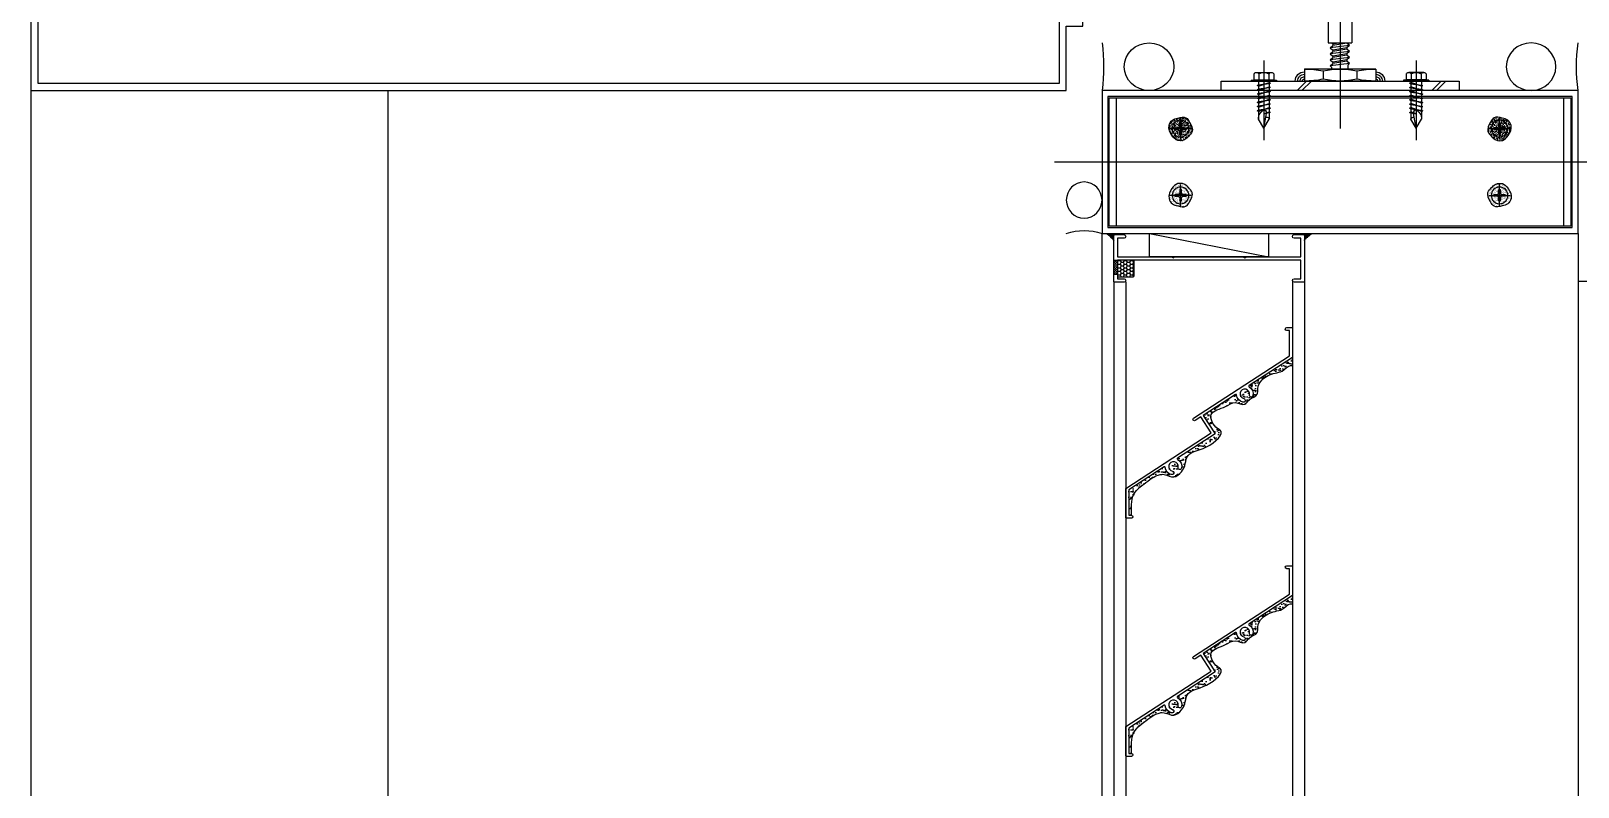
# Model space of a CAD drawing. Header units: millimetres. Extents: x 19868 to 801382, y -4805 to 85279.
# Drawn here: x 117288 to 117938, y 51167 to 51484 of the extents above; entities that cross this region are included whole.
import ezdxf

# ---------------------------------------------------------------- set-up
doc = ezdxf.new("R2010")
doc.units = ezdxf.units.MM
doc.header["$LTSCALE"] = 250
for name, color, linetype in [('0-Sheet', 7, 'Continuous'), ('A-ELE-8', 8, 'Continuous'), ('A-ETC-8', 8, 'Continuous'), ('INSUL', 8, 'Continuous'), ('ISL', 251, 'Continuous')]:
    doc.layers.add(name, color=color, linetype=linetype)

# ---------------------------------------------------------------- blocks, each defined once
blk = doc.blocks.new('그릴_3.8')
at = {"layer": 'A-ETC-8'}
h = blk.add_hatch(dxfattribs=at)
h.set_pattern_fill('JIS_LC_20A', color=256, scale=2, angle=270)
h.set_pattern_definition([(315, (80151.61, 16800.5), (28.284271, 28.284271), []), (315, (80151.61, 16798.5), (28.284271, 28.284271), [])])
h.paths.add_polyline_path([(-50, 3784), (-150, 3784), (-150, 3780), (-50, 3780)])
at = {"layer": 'INSUL'}
h = blk.add_hatch(dxfattribs=at)
h.set_pattern_fill('AR-SAND', color=256, scale=0.02, angle=360)
h.set_pattern_definition([(217.5, (86077.289, 4863.7608), (0.032000626, -0.978826475), [0, -0.77216, 0, -0.8636, 0, -0.8255]), (187.5, (86077.289, 4863.7608), (-0.899046566, -1.433650201), [0, -0.41656, 0, -0.69596, 0, -0.2667]), (147.5, (86077.9139, 4863.7608), (-1.5819847405, -0.002874369), [0, -0.254, 0, -0.9144, 0, -1.1938]), (137.5, (86077.9139, 4863.7608), (-1.527112905, -0.445858647), [0, -0.127, 0, -0.59944, 0, -0.6858])])
edge = h.paths.add_edge_path()
edge.add_spline(control_points=[(-168.18, 3768.43), (-168.98, 3768.25), (-170.69, 3767.86), (-172.51, 3764.78), (-171.12, 3761.27), (-168.22, 3758.39), (-164.91, 3759.22), (-163.37, 3761.14), (-161.28, 3763.07), (-162.88, 3766.24), (-164.75, 3769.29), (-166.91, 3768.75), (-168.18, 3768.43)], knot_values=[0, 0, 0, 0, 2.395518, 5.094248, 9.480582, 12.644651, 16.609604, 17.634177, 20.133363, 24.245726, 26.635337, 30.092794, 30.092794, 30.092794, 30.092794], degree=3, periodic=0)
h = blk.add_hatch(dxfattribs=at)
h.set_pattern_fill('AR-SAND', color=256, scale=0.02, angle=180)
h.set_pattern_definition([(217.5, (86027.289, 4863.7608), (0.032000626, -0.978826475), [0, -0.77216, 0, -0.8636, 0, -0.8255]), (187.5, (86027.289, 4863.7608), (-0.899046566, -1.433650201), [0, -0.41656, 0, -0.69596, 0, -0.2667]), (147.5, (86027.9139, 4863.7608), (-1.5819847405, -0.002874369), [0, -0.254, 0, -0.9144, 0, -1.1938]), (137.5, (86027.9139, 4863.7608), (-1.527112905, -0.445858647), [0, -0.127, 0, -0.59944, 0, -0.6858])])
edge = h.paths.add_edge_path()
edge.add_spline(control_points=[(-31.82, 3768.43), (-31.02, 3768.25), (-29.31, 3767.86), (-27.49, 3764.78), (-28.88, 3761.27), (-31.78, 3758.39), (-35.09, 3759.22), (-36.63, 3761.14), (-38.72, 3763.07), (-37.12, 3766.24), (-35.25, 3769.29), (-33.09, 3768.75), (-31.82, 3768.43)], knot_values=[0, 0, 0, 0, 2.395518, 5.094248, 9.480582, 12.644651, 16.609604, 17.634177, 20.133363, 24.245726, 26.635337, 30.092794, 30.092794, 30.092794, 30.092794], degree=3, periodic=0)
h = blk.add_hatch(dxfattribs=at)
h.set_pattern_fill('AR-SAND', color=256, scale=0.02)
h.set_pattern_definition([(217.5, (86077.289, 4867.7608), (0.032000626, -0.978826475), [0, -0.77216, 0, -0.8636, 0, -0.8255]), (187.5, (86077.289, 4867.7608), (-0.899046566, -1.433650201), [0, -0.41656, 0, -0.69596, 0, -0.2667]), (147.5, (86077.9139, 4867.7608), (-1.5819847405, -0.002874369), [0, -0.254, 0, -0.9144, 0, -1.1938]), (137.5, (86077.9139, 4867.7608), (-1.527112905, -0.445858647), [0, -0.127, 0, -0.59944, 0, -0.6858])])
edge = h.paths.add_edge_path()
edge.add_spline(control_points=[(-168.18, 3731.57), (-168.98, 3731.75), (-170.69, 3732.14), (-172.51, 3735.22), (-171.12, 3738.73), (-168.22, 3741.61), (-164.91, 3740.78), (-163.37, 3738.86), (-161.28, 3736.93), (-162.88, 3733.76), (-164.75, 3730.71), (-166.91, 3731.25), (-168.18, 3731.57)], knot_values=[0, 0, 0, 0, 2.395518, 5.094248, 9.480582, 12.644651, 16.609604, 17.634177, 20.133363, 24.245726, 26.635337, 30.092794, 30.092794, 30.092794, 30.092794], degree=3, periodic=0)
h = blk.add_hatch(dxfattribs=at)
h.set_pattern_fill('AR-SAND', color=256, scale=0.02, angle=180)
h.set_pattern_definition([(217.5, (86027.289, 4867.7608), (0.032000626, -0.978826475), [0, -0.77216, 0, -0.8636, 0, -0.8255]), (187.5, (86027.289, 4867.7608), (-0.899046566, -1.433650201), [0, -0.41656, 0, -0.69596, 0, -0.2667]), (147.5, (86027.9139, 4867.7608), (-1.5819847405, -0.002874369), [0, -0.254, 0, -0.9144, 0, -1.1938]), (137.5, (86027.9139, 4867.7608), (-1.527112905, -0.445858647), [0, -0.127, 0, -0.59944, 0, -0.6858])])
edge = h.paths.add_edge_path()
edge.add_spline(control_points=[(-31.82, 3731.57), (-31.02, 3731.75), (-29.31, 3732.14), (-27.49, 3735.22), (-28.88, 3738.73), (-31.78, 3741.61), (-35.09, 3740.78), (-36.63, 3738.86), (-38.72, 3736.93), (-37.12, 3733.76), (-35.25, 3730.71), (-33.09, 3731.25), (-31.82, 3731.57)], knot_values=[0, 0, 0, 0, 2.395518, 5.094248, 9.480582, 12.644651, 16.609604, 17.634177, 20.133363, 24.245726, 26.635337, 30.092794, 30.092794, 30.092794, 30.092794], degree=3, periodic=0)
h = blk.add_hatch(dxfattribs=at)
h.set_pattern_fill('DOTS', color=256, scale=0.2, angle=90)
h.set_pattern_definition([(270, (81689.33182, 13312.34467), (0.3175, -0.15875), [0, -0.3175])])
h.paths.add_polyline_path([(-85, 3719.2), (-85, 3720), (-88, 3720, -0.068271), (-85, 3717)])
h = blk.add_hatch(dxfattribs=at)
h.set_pattern_fill('DOTS', color=256, scale=0.2, angle=90)
h.set_pattern_definition([(270, (81709.33182, 13312.34467), (0.3175, -0.15875), [0, -0.3175])])
h.paths.add_polyline_path([(-5, 3719.2), (-5, 3720), (-2, 3720, 0.068271), (-5, 3717)])
h = blk.add_hatch(dxfattribs=at)
h.set_pattern_fill('HONEY', color=256, scale=7, angle=180)
h.set_pattern_definition([(180, (29840.4707, 30754.9678), (-1.3125, -0.757772228), [0.875, -1.75]), (300, (29840.4707, 30754.9678), (1.3125, -0.757772228), [0.875, -1.75]), (240, (29840.4707, 30754.9678), (-9e-16, -1.515544457), [-1.75, 0.875])])
edge = h.paths.add_edge_path()
edge.add_line((-12.8, 3708.75), (-7.2, 3708.75))
edge.add_arc((-7.2, 3708.05), 0.7, 360, 450, ccw=False)
edge.add_line((-6.5, 3708.05), (-6.5, 3702.45))
edge.add_arc((-7.2, 3702.45), 0.7, 270, 360, ccw=False)
edge.add_line((-7.2, 3701.75), (-12.8, 3701.75))
edge.add_arc((-12.8, 3702.45), 0.7, 180, 270, ccw=False)
edge.add_line((-13.5, 3702.45), (-13.5, 3708.05))
edge.add_arc((-12.8, 3708.05), 0.7, 450, 540, ccw=False)
h = blk.add_hatch(dxfattribs=at)
h.set_pattern_fill('DASH', color=256, scale=3, angle=270)
h.set_pattern_definition([(270, (38932.747, 1795.1239), (0.375, -0.375), [0.375, -0.375])])
h.paths.add_polyline_path([(-5, 3708.75), (-6.5, 3708.75), (-6.5, 3702.75), (-5, 3702.75)])
h = blk.add_hatch(dxfattribs=at)
h.set_pattern_fill('AR-SAND', color=256, scale=0.05)
h.set_pattern_definition([(37.5, (-44927.3643, 117534.0197), (-0.080001565, 2.447066187), [0, -1.9304, 0, -2.159, 0, -2.06375]), (7.5, (-44927.3643, 117534.0197), (2.24761642, 3.5841255), [0, -1.0414, 0, -1.7399, 0, -0.66675]), (327.5, (-44928.9264, 117534.0197), (3.95496185, 0.007185923), [0, -0.635, 0, -2.286, 0, -2.9845]), (317.5, (-44928.9264, 117534.0197), (3.81778226, 1.11464662), [0, -0.3175, 0, -1.4986, 0, -1.7145])])
edge = h.paths.add_edge_path()
edge.add_arc((-61.92, 3655.9), 0.3, 300.42503, 417, ccw=False)
edge.add_arc((-60, 3652.63), 3.5, 480.42503, 551.17338)
edge.add_arc((-62.7, 3652.09), 0.75, 191.17338, 371.17338)
edge.add_arc((-60, 3652.63), 2, -77.17338, 191.17338, ccw=False)
edge.add_arc((-59.39, 3649.95), 0.75, 462.82662, 642.82662)
edge.add_arc((-60, 3652.63), 3.5, 282.82662, 353.57497)
edge.add_arc((-56.22, 3652.2), 0.3, 417, 533.57497, ccw=False)
edge.add_line((-56.06, 3652.45), (-42.49, 3643.64))
edge.add_line((-42.49, 3643.64), (-47.51, 3635.93))
edge.add_line((-47.51, 3635.93), (-31.76, 3625.7))
edge.add_arc((-31.92, 3625.45), 0.3, 300.42503, 417, ccw=False)
edge.add_arc((-30, 3622.17), 3.5, 480.42503, 551.17338)
edge.add_arc((-32.7, 3621.64), 0.75, 191.17338, 371.17338)
edge.add_arc((-30, 3622.17), 2, -77.17338, 191.17338, ccw=False)
edge.add_arc((-29.39, 3619.49), 0.75, 462.82662, 642.82662)
edge.add_arc((-30, 3622.17), 3.5, 282.82662, 353.57497)
edge.add_arc((-26.22, 3621.75), 0.3, 417, 533.57497, ccw=False)
edge.add_line((-26.06, 3622), (-11.2, 3612.35))
edge.add_line((-11.2, 3612.35), (-11.2, 3601.7))
edge.add_line((-11.2, 3601.7), (-12.4, 3601.7))
edge.add_spline(control_points=[(-12.4, 3601.7), (-12.28, 3604.67), (-12.02, 3611.09), (-19.01, 3615.83), (-25.03, 3620.2), (-30.14, 3616.81), (-33.32, 3619.7), (-35.07, 3622.59), (-35.42, 3628.6), (-43.43, 3628.5), (-52.13, 3636.34), (-46.87, 3638.92), (-43.81, 3645.38), (-51.52, 3646.59), (-55.61, 3650.04), (-59.97, 3647.2), (-61.86, 3651), (-65.72, 3651.6), (-65.16, 3655.57), (-67.33, 3659.47), (-71.68, 3661.33), (-76.18, 3661.95), (-78.01, 3664.66), (-79.73, 3664.56), (-80, 3664.54)], knot_values=[0, 0, 0, 0, 8.903403, 16.972588, 24.386558, 28.464058, 32.376054, 35.250962, 38.890173, 48.28531, 57.322987, 58.527761, 64.920636, 71.793865, 76.258779, 80.217284, 83.010925, 86.979037, 89.314988, 93.488168, 99.635723, 102.710115, 106.902697, 107.715399, 107.715399, 107.715399, 107.715399], degree=3, periodic=0)
edge.add_line((-80, 3664.54), (-80, 3668))
edge.add_line((-80, 3668), (-61.76, 3656.16))
h = blk.add_hatch(dxfattribs=at)
h.set_pattern_fill('AR-SAND', color=256, scale=0.05)
h.set_pattern_definition([(37.5, (-44927.3643, 117434.0197), (-0.080001565, 2.447066187), [0, -1.9304, 0, -2.159, 0, -2.06375]), (7.5, (-44927.3643, 117434.0197), (2.24761642, 3.5841255), [0, -1.0414, 0, -1.7399, 0, -0.66675]), (327.5, (-44928.9264, 117434.0197), (3.95496185, 0.007185923), [0, -0.635, 0, -2.286, 0, -2.9845]), (317.5, (-44928.9264, 117434.0197), (3.81778226, 1.11464662), [0, -0.3175, 0, -1.4986, 0, -1.7145])])
edge = h.paths.add_edge_path()
edge.add_arc((-61.92, 3555.9), 0.3, 300.42503, 417, ccw=False)
edge.add_arc((-60, 3552.63), 3.5, 480.42503, 551.17338)
edge.add_arc((-62.7, 3552.09), 0.75, 191.17338, 371.17338)
edge.add_arc((-60, 3552.63), 2, -77.17338, 191.17338, ccw=False)
edge.add_arc((-59.39, 3549.95), 0.75, 462.82662, 642.82662)
edge.add_arc((-60, 3552.63), 3.5, 282.82662, 353.57497)
edge.add_arc((-56.22, 3552.2), 0.3, 417, 533.57497, ccw=False)
edge.add_line((-56.06, 3552.45), (-42.49, 3543.64))
edge.add_line((-42.49, 3543.64), (-47.51, 3535.93))
edge.add_line((-47.51, 3535.93), (-31.76, 3525.7))
edge.add_arc((-31.92, 3525.45), 0.3, 300.42503, 417, ccw=False)
edge.add_arc((-30, 3522.17), 3.5, 480.42503, 551.17338)
edge.add_arc((-32.7, 3521.64), 0.75, 191.17338, 371.17338)
edge.add_arc((-30, 3522.17), 2, -77.17338, 191.17338, ccw=False)
edge.add_arc((-29.39, 3519.49), 0.75, 462.82662, 642.82662)
edge.add_arc((-30, 3522.17), 3.5, 282.82662, 353.57497)
edge.add_arc((-26.22, 3521.75), 0.3, 417, 533.57497, ccw=False)
edge.add_line((-26.06, 3522), (-11.2, 3512.35))
edge.add_line((-11.2, 3512.35), (-11.2, 3501.7))
edge.add_line((-11.2, 3501.7), (-12.4, 3501.7))
edge.add_spline(control_points=[(-12.4, 3501.7), (-12.28, 3504.67), (-12.02, 3511.09), (-19.01, 3515.83), (-25.03, 3520.2), (-30.14, 3516.81), (-33.32, 3519.7), (-35.07, 3522.59), (-35.42, 3528.6), (-43.43, 3528.5), (-52.13, 3536.34), (-46.87, 3538.92), (-43.81, 3545.38), (-51.52, 3546.59), (-55.61, 3550.04), (-59.97, 3547.2), (-61.86, 3551), (-65.72, 3551.6), (-65.16, 3555.57), (-67.33, 3559.47), (-71.68, 3561.33), (-76.18, 3561.95), (-78.01, 3564.66), (-79.73, 3564.56), (-80, 3564.54)], knot_values=[0, 0, 0, 0, 8.903403, 16.972588, 24.386558, 28.464058, 32.376054, 35.250962, 38.890173, 48.28531, 57.322987, 58.527761, 64.920636, 71.793865, 76.258779, 80.217284, 83.010925, 86.979037, 89.314988, 93.488168, 99.635723, 102.710115, 106.902697, 107.715399, 107.715399, 107.715399, 107.715399], degree=3, periodic=0)
edge.add_line((-80, 3564.54), (-80, 3568))
edge.add_line((-80, 3568), (-61.76, 3556.16))
at = {"layer": 'A-ETC-8'}
for p, q in [((-100, 3858.88), (-100, 3764.11)), ((-105, 3823.08), (-105, 3800)), ((-95, 3823.08), (-95, 3800)), ((-95, 3800), (-105, 3800)), ((-103.92, 3798.94), (-102.92, 3799.94)), ((-103.92, 3798.94), (-102.92, 3797.94)), ((-103.92, 3798.94), (-95.92, 3797.94)), ((-103.92, 3796.39), (-102.92, 3797.39)), ((-103.92, 3796.39), (-102.92, 3795.39)), ((-103.92, 3796.39), (-95.92, 3795.39)), ((-102.92, 3800), (-102.92, 3799.94)), ((-102.92, 3799.94), (-96.92, 3798.94)), ((-102.92, 3797.94), (-96.92, 3796.94)), ((-102.92, 3797.94), (-102.92, 3797.39)), ((-102.92, 3797.39), (-96.92, 3796.39)), ((-100.03, 3800), (-96.92, 3799.48)), ((-96.4, 3800), (-96.92, 3799.48)), ((-96.92, 3799.48), (-96.92, 3798.94)), ((-95.92, 3797.94), (-96.92, 3798.94)), ((-95.92, 3797.94), (-96.92, 3796.94)), ((-96.92, 3796.94), (-96.92, 3796.39)), ((-95.92, 3795.39), (-96.92, 3796.39)), ((-132, 3792.55), (-132, 3759.15)), ((-103.92, 3793.85), (-102.92, 3794.85)), ((-103.92, 3793.85), (-102.92, 3792.85)), ((-103.92, 3793.85), (-95.92, 3792.85)), ((-103.92, 3791.3), (-102.92, 3792.3)), ((-103.92, 3791.3), (-103.36, 3790.74)), ((-103.92, 3791.3), (-95.92, 3790.3)), ((-103.36, 3790), (-103.36, 3790.74)), ((-103.36, 3789), (-103.36, 3790)), ((-102.92, 3795.39), (-96.92, 3794.39)), ((-102.92, 3795.39), (-102.92, 3794.85)), ((-102.92, 3794.85), (-96.92, 3793.85)), ((-102.92, 3792.85), (-96.92, 3791.85)), ((-102.92, 3792.85), (-102.92, 3792.3)), ((-102.92, 3792.3), (-96.92, 3791.3)), ((-95.92, 3795.39), (-96.92, 3794.39)), ((-96.92, 3794.39), (-96.92, 3793.85)), ((-95.92, 3792.85), (-96.92, 3793.85)), ((-95.92, 3792.85), (-96.92, 3791.85)), ((-96.92, 3791.85), (-96.92, 3791.3)), ((-95.92, 3790.3), (-96.92, 3791.3)), ((-95.92, 3790.3), (-96.56, 3789.66)), ((-96.56, 3789), (-96.56, 3789.66)), ((-68, 3792.55), (-68, 3759.15)), ((-137.35, 3784.38), (-126.65, 3784.38)), ((-137.35, 3784.38), (-137.35, 3784)), ((-137.35, 3784), (-126.65, 3784)), ((-136.18, 3786.98), (-136.18, 3784.5)), ((-136.18, 3784.5), (-127.82, 3784.5)), ((-135.14, 3787.55), (-128.86, 3787.55)), ((-129.25, 3783.1), (-134.75, 3782.06)), ((-134.29, 3784.5), (-134.29, 3784.38)), ((-134.29, 3784), (-134.29, 3782.27)), ((-134.29, 3781.79), (-129.71, 3783.36)), ((-134.09, 3786.98), (-134.09, 3784.5)), ((-129.91, 3786.98), (-129.91, 3784.5)), ((-129.71, 3784.5), (-129.71, 3784.38)), ((-129.71, 3784), (-129.71, 3783.36)), ((-129.25, 3783.1), (-129.71, 3783.36)), ((-129.25, 3783.1), (-129.71, 3782.88)), ((-127.82, 3786.98), (-127.82, 3784.5)), ((-126.65, 3784.38), (-126.65, 3784)), ((-115, 3789), (-85, 3789)), ((-115, 3789), (-115, 3784)), ((-115, 3784), (-85, 3784)), ((-107.08, 3788.24), (-107.08, 3784.76)), ((-92.92, 3788.24), (-92.92, 3784.76)), ((-85, 3789), (-85, 3784)), ((-62.65, 3784.38), (-73.35, 3784.38)), ((-73.35, 3784.38), (-73.35, 3784)), ((-62.65, 3784), (-73.35, 3784)), ((-72.18, 3786.98), (-72.18, 3784.5)), ((-63.82, 3784.5), (-72.18, 3784.5)), ((-64.86, 3787.55), (-71.14, 3787.55)), ((-70.75, 3783.1), (-70.29, 3783.36)), ((-70.75, 3783.1), (-65.25, 3782.06)), ((-70.75, 3783.1), (-70.29, 3782.88)), ((-70.29, 3784.5), (-70.29, 3784.38)), ((-70.29, 3784), (-70.29, 3783.36)), ((-65.71, 3781.79), (-70.29, 3783.36)), ((-70.09, 3786.98), (-70.09, 3784.5)), ((-65.91, 3786.98), (-65.91, 3784.5)), ((-65.71, 3784.5), (-65.71, 3784.38)), ((-65.71, 3784), (-65.71, 3782.27)), ((-63.82, 3786.98), (-63.82, 3784.5)), ((-62.65, 3784.38), (-62.65, 3784)), ((-134.29, 3782.27), (-134.75, 3782.06)), ((-134.29, 3781.79), (-134.75, 3782.06)), ((-129.25, 3781.34), (-134.75, 3780.3)), ((-134.29, 3780.51), (-134.75, 3780.3)), ((-134.29, 3780.03), (-134.75, 3780.3)), ((-129.25, 3779.58), (-134.75, 3778.54)), ((-134.29, 3778.76), (-134.75, 3778.54)), ((-134.29, 3778.27), (-134.75, 3778.54)), ((-129.25, 3777.82), (-134.75, 3776.78)), ((-134.29, 3777), (-134.75, 3776.78)), ((-134.29, 3776.52), (-134.75, 3776.78)), ((-129.71, 3782.88), (-134.29, 3782.27)), ((-134.29, 3781.79), (-134.29, 3780.51)), ((-134.29, 3780.03), (-129.71, 3781.6)), ((-129.71, 3781.12), (-134.29, 3780.51)), ((-134.29, 3780.03), (-134.29, 3778.76)), ((-134.29, 3778.27), (-129.71, 3779.85)), ((-129.71, 3779.37), (-134.29, 3778.76)), ((-134.29, 3778.27), (-134.29, 3777)), ((-134.29, 3776.52), (-129.71, 3778.09)), ((-129.71, 3777.61), (-134.29, 3777)), ((-134.29, 3776.52), (-134.29, 3775.24)), ((-129.71, 3782.88), (-129.71, 3781.6)), ((-129.25, 3781.34), (-129.71, 3781.6)), ((-129.25, 3781.34), (-129.71, 3781.12)), ((-129.71, 3781.12), (-129.71, 3779.85)), ((-129.25, 3779.58), (-129.71, 3779.85)), ((-129.25, 3779.58), (-129.71, 3779.37)), ((-129.71, 3779.37), (-129.71, 3778.09)), ((-129.25, 3777.82), (-129.71, 3778.09)), ((-129.25, 3777.82), (-129.71, 3777.61)), ((-129.71, 3777.61), (-129.71, 3776.33)), ((-70.75, 3781.34), (-70.29, 3781.6)), ((-70.75, 3781.34), (-65.25, 3780.3)), ((-70.75, 3781.34), (-70.29, 3781.12)), ((-70.75, 3779.58), (-70.29, 3779.85)), ((-70.75, 3779.58), (-65.25, 3778.54)), ((-70.75, 3779.58), (-70.29, 3779.37)), ((-70.75, 3777.82), (-70.29, 3778.09)), ((-70.75, 3777.82), (-65.25, 3776.78)), ((-70.75, 3777.82), (-70.29, 3777.61)), ((-70.29, 3782.88), (-65.71, 3782.27)), ((-70.29, 3782.88), (-70.29, 3781.6)), ((-65.71, 3780.03), (-70.29, 3781.6)), ((-70.29, 3781.12), (-65.71, 3780.51)), ((-70.29, 3781.12), (-70.29, 3779.85)), ((-65.71, 3778.27), (-70.29, 3779.85)), ((-70.29, 3779.37), (-65.71, 3778.76)), ((-70.29, 3779.37), (-70.29, 3778.09)), ((-65.71, 3776.52), (-70.29, 3778.09)), ((-70.29, 3777.61), (-70.29, 3776.33)), ((-70.29, 3777.61), (-65.71, 3777)), ((-65.71, 3782.27), (-65.25, 3782.06)), ((-65.71, 3781.79), (-65.25, 3782.06)), ((-65.71, 3781.79), (-65.71, 3780.51)), ((-65.71, 3780.51), (-65.25, 3780.3)), ((-65.71, 3780.03), (-65.25, 3780.3)), ((-65.71, 3780.03), (-65.71, 3778.76)), ((-65.71, 3778.76), (-65.25, 3778.54)), ((-65.71, 3778.27), (-65.25, 3778.54)), ((-65.71, 3778.27), (-65.71, 3777)), ((-65.71, 3777), (-65.25, 3776.78)), ((-65.71, 3776.52), (-65.25, 3776.78)), ((-65.71, 3776.52), (-65.71, 3775.24)), ((-129.25, 3776.06), (-134.75, 3775.03)), ((-134.29, 3775.24), (-134.75, 3775.03)), ((-134.29, 3774.76), (-134.75, 3775.03)), ((-129.25, 3774.31), (-134.75, 3773.27)), ((-134.29, 3773.48), (-134.75, 3773.27)), ((-134.29, 3773), (-134.75, 3773.27)), ((-129.25, 3772.55), (-134.75, 3771.51)), ((-134.29, 3771.73), (-134.75, 3771.51)), ((-134.29, 3771.24), (-134.75, 3771.51)), ((-134.29, 3774.76), (-129.71, 3776.33)), ((-129.71, 3775.85), (-134.29, 3775.24)), ((-134.29, 3774.76), (-134.29, 3773.48)), ((-134.29, 3773), (-129.71, 3774.57)), ((-129.71, 3774.09), (-134.29, 3773.48)), ((-134.29, 3773), (-134.29, 3771.73)), ((-134.29, 3771.24), (-129.71, 3772.82)), ((-129.71, 3772.33), (-134.29, 3771.73)), ((-134.29, 3771.24), (-134.29, 3767.96)), ((-132, 3770.27), (-129.71, 3771.06)), ((-129.25, 3770.79), (-132, 3770.27)), ((-129.71, 3770.58), (-132, 3770.27)), ((-132, 3764.15), (-130.83, 3770.34)), ((-129.25, 3776.06), (-129.71, 3776.33)), ((-129.25, 3776.06), (-129.71, 3775.85)), ((-129.71, 3775.85), (-129.71, 3774.57)), ((-129.25, 3774.31), (-129.71, 3774.57)), ((-129.25, 3774.31), (-129.71, 3774.09)), ((-129.71, 3774.09), (-129.71, 3772.82)), ((-129.25, 3772.55), (-129.71, 3772.82)), ((-129.25, 3772.55), (-129.71, 3772.33)), ((-129.71, 3772.46), (-129.71, 3771.06)), ((-129.25, 3770.79), (-129.71, 3771.06)), ((-129.25, 3770.79), (-129.71, 3770.58)), ((-129.71, 3770.58), (-129.71, 3767.96)), ((-70.75, 3776.06), (-70.29, 3776.33)), ((-70.75, 3776.06), (-65.25, 3775.03)), ((-70.75, 3776.06), (-70.29, 3775.85)), ((-70.75, 3774.31), (-70.29, 3774.57)), ((-70.75, 3774.31), (-65.25, 3773.27)), ((-70.75, 3774.31), (-70.29, 3774.09)), ((-70.75, 3772.55), (-70.29, 3772.82)), ((-70.75, 3772.55), (-65.25, 3771.51)), ((-70.75, 3772.55), (-70.29, 3772.33)), ((-70.75, 3770.79), (-70.29, 3771.06)), ((-70.75, 3770.79), (-68, 3770.27)), ((-70.75, 3770.79), (-70.29, 3770.58)), ((-65.71, 3774.76), (-70.29, 3776.33)), ((-70.29, 3775.85), (-65.71, 3775.24)), ((-70.29, 3775.85), (-70.29, 3774.57)), ((-65.71, 3773), (-70.29, 3774.57)), ((-70.29, 3774.09), (-65.71, 3773.48)), ((-70.29, 3774.09), (-70.29, 3772.82)), ((-65.71, 3771.24), (-70.29, 3772.82)), ((-70.29, 3772.46), (-70.29, 3771.06)), ((-70.29, 3772.33), (-65.71, 3771.73)), ((-68, 3770.27), (-70.29, 3771.06)), ((-70.29, 3770.58), (-70.29, 3767.96)), ((-70.29, 3770.58), (-68, 3770.27)), ((-68, 3764.15), (-69.17, 3770.34)), ((-65.71, 3775.24), (-65.25, 3775.03)), ((-65.71, 3774.76), (-65.25, 3775.03)), ((-65.71, 3774.76), (-65.71, 3773.48)), ((-65.71, 3773.48), (-65.25, 3773.27)), ((-65.71, 3773), (-65.25, 3773.27)), ((-65.71, 3773), (-65.71, 3771.73)), ((-65.71, 3771.73), (-65.25, 3771.51)), ((-65.71, 3771.24), (-65.25, 3771.51)), ((-65.71, 3771.24), (-65.71, 3767.96)), ((-132, 3764.15), (-134.29, 3767.96)), ((-132, 3764.15), (-129.71, 3767.96)), ((-68, 3764.15), (-70.29, 3767.96)), ((-68, 3764.15), (-65.71, 3767.96))]:
    blk.add_line(p, q, dxfattribs=at)
blk.add_lwpolyline([(-50, 3784), (-150, 3784), (-150, 3780), (-50, 3780)], close=True, dxfattribs=at)
for centre, radius, start, end in [((-135.14, 3786.31), 1.24, 32.55935, 147.44065), ((-132, 3783.45), 4.1, 59.35698, 120.64302), ((-128.86, 3786.31), 1.24, 32.55935, 147.44065), ((-115, 3784.01), 3.79, 90, 180.78128), ((-115, 3784.01), 2.79, 90, 180.78128), ((-115, 3784.01), 1.79, 90, 180.78128), ((-115, 3784.01), 0.786, 90, 180.78128), ((-114.16, 3755.69), 33.31, 77.7313, 91.45376), ((-114.16, 3817.31), 33.31, 268.54624, 282.2687), ((-100, 3755.69), 33.31, 77.7313, 102.2687), ((-100, 3817.31), 33.31, 257.7313, 282.2687), ((-85.84, 3755.69), 33.31, 88.54624, 102.2687), ((-85.84, 3817.31), 33.31, 257.7313, 271.45376), ((-85, 3784.01), 3.79, 359.21872, 90), ((-85, 3784.01), 2.79, 359.21872, 90), ((-85, 3784.01), 1.79, 359.21872, 90), ((-85, 3784.01), 0.786, 359.21872, 90), ((-71.14, 3786.31), 1.24, 32.55935, 147.44065), ((-68, 3783.45), 4.1, 59.35698, 120.64302), ((-64.86, 3786.31), 1.24, 32.55935, 147.44065), ((-129.84, 3767.96), 4.45, 117.49229, 179.96579), ((-131.79, 3771.71), 0.229, 64.73772, 117.49229), ((-132.35, 3770.53), 1.53, 352.86914, 64.73772), ((-67.65, 3770.53), 1.53, 115.26228, 187.13086), ((-68.21, 3771.71), 0.229, 62.50771, 115.26228), ((-70.16, 3767.96), 4.45, 0.03421, 62.50771), ((-130.76, 3767.74), 1.08, 11.87286, 109.78041), ((-69.24, 3767.74), 1.08, 70.21959, 168.12714)]:
    blk.add_arc(centre, radius, start, end, dxfattribs=at)
at = {"layer": 'INSUL'}
for p, q in [((-162.5, 3764), (-171.5, 3764)), ((-167, 3768.5), (-167, 3759.5)), ((-37.5, 3764), (-28.5, 3764)), ((-33, 3768.5), (-33, 3759.5)), ((-220, 3750), (20, 3750)), ((-167, 3731.5), (-167, 3740.5)), ((-33, 3731.5), (-33, 3740.5)), ((-162.5, 3736), (-171.5, 3736)), ((-37.5, 3736), (-28.5, 3736)), ((-200, 3720), (-200, 273.55)), ((-20, 3720), (-70, 3710.25)), ((0, 80), (0, 3720)), ((-85, 3699.8), (-85, 80)), ((-80, 3700.25), (-80, 80)), ((-10, 3699.74), (-10, 99.75)), ((-5, 3699.8), (-5, 80))]:
    blk.add_line(p, q, dxfattribs=at)
for points in [[(0, 3780), (0, 3720), (-200, 3720), (-200, 3780)], [(-2.5, 3777.5), (-2.5, 3722.5), (-197.5, 3722.5), (-197.5, 3777.5)], [(-3, 3777), (-197, 3777), (-197, 3723), (-3, 3723)], [(-194, 3777), (-197, 3777), (-197, 3723), (-194, 3723)], [(-3, 3777), (-6, 3777), (-6, 3723), (-3, 3723)], [(-167.33, 3766.22), (-167.28, 3766.36), (-167.2, 3766.47), (-167.1, 3766.53), (-167, 3766.55), (-166.9, 3766.53), (-166.8, 3766.47), (-166.72, 3766.36), (-166.67, 3766.22), (-166.64, 3766.03), (-166.63, 3765.82), (-166.64, 3765.58), (-166.64, 3765.34), (-166.63, 3765.11), (-166.61, 3764.89), (-166.55, 3764.7), (-166.45, 3764.55), (-166.3, 3764.45), (-166.11, 3764.39), (-165.89, 3764.37), (-165.66, 3764.36), (-165.42, 3764.36), (-165.18, 3764.37), (-164.97, 3764.36), (-164.78, 3764.33), (-164.64, 3764.28), (-164.53, 3764.2), (-164.47, 3764.1), (-164.45, 3764), (-164.47, 3763.9), (-164.53, 3763.8), (-164.64, 3763.72), (-164.78, 3763.67), (-164.97, 3763.64), (-165.18, 3763.63), (-165.42, 3763.64), (-165.66, 3763.64), (-165.89, 3763.63), (-166.11, 3763.61), (-166.3, 3763.55), (-166.45, 3763.45), (-166.55, 3763.3), (-166.61, 3763.11), (-166.63, 3762.89), (-166.64, 3762.66), (-166.64, 3762.42), (-166.63, 3762.18), (-166.64, 3761.97), (-166.67, 3761.78), (-166.72, 3761.64), (-166.8, 3761.53), (-166.9, 3761.47), (-167, 3761.45), (-167.1, 3761.47), (-167.2, 3761.53), (-167.28, 3761.64), (-167.33, 3761.78), (-167.36, 3761.97), (-167.37, 3762.18), (-167.36, 3762.42), (-167.36, 3762.66), (-167.37, 3762.89), (-167.39, 3763.11), (-167.45, 3763.3), (-167.55, 3763.45), (-167.7, 3763.55), (-167.89, 3763.61), (-168.11, 3763.63), (-168.34, 3763.64), (-168.58, 3763.64), (-168.82, 3763.63), (-169.03, 3763.64), (-169.22, 3763.67), (-169.36, 3763.72), (-169.47, 3763.8), (-169.53, 3763.9), (-169.55, 3764), (-169.53, 3764.1), (-169.47, 3764.2), (-169.36, 3764.28), (-169.22, 3764.33), (-169.03, 3764.36), (-168.82, 3764.37), (-168.58, 3764.36), (-168.34, 3764.36), (-168.11, 3764.37), (-167.89, 3764.39), (-167.7, 3764.45), (-167.55, 3764.55), (-167.45, 3764.7), (-167.39, 3764.89), (-167.37, 3765.11), (-167.36, 3765.34), (-167.36, 3765.58), (-167.37, 3765.82), (-167.36, 3766.03)], [(-32.67, 3766.22), (-32.72, 3766.36), (-32.8, 3766.47), (-32.9, 3766.53), (-33, 3766.55), (-33.1, 3766.53), (-33.2, 3766.47), (-33.28, 3766.36), (-33.33, 3766.22), (-33.36, 3766.03), (-33.37, 3765.82), (-33.36, 3765.58), (-33.36, 3765.34), (-33.37, 3765.11), (-33.39, 3764.89), (-33.45, 3764.7), (-33.55, 3764.55), (-33.7, 3764.45), (-33.89, 3764.39), (-34.11, 3764.37), (-34.34, 3764.36), (-34.58, 3764.36), (-34.82, 3764.37), (-35.03, 3764.36), (-35.22, 3764.33), (-35.36, 3764.28), (-35.47, 3764.2), (-35.53, 3764.1), (-35.55, 3764), (-35.53, 3763.9), (-35.47, 3763.8), (-35.36, 3763.72), (-35.22, 3763.67), (-35.03, 3763.64), (-34.82, 3763.63), (-34.58, 3763.64), (-34.34, 3763.64), (-34.11, 3763.63), (-33.89, 3763.61), (-33.7, 3763.55), (-33.55, 3763.45), (-33.45, 3763.3), (-33.39, 3763.11), (-33.37, 3762.89), (-33.36, 3762.66), (-33.36, 3762.42), (-33.37, 3762.18), (-33.36, 3761.97), (-33.33, 3761.78), (-33.28, 3761.64), (-33.2, 3761.53), (-33.1, 3761.47), (-33, 3761.45), (-32.9, 3761.47), (-32.8, 3761.53), (-32.72, 3761.64), (-32.67, 3761.78), (-32.64, 3761.97), (-32.63, 3762.18), (-32.64, 3762.42), (-32.64, 3762.66), (-32.63, 3762.89), (-32.61, 3763.11), (-32.55, 3763.3), (-32.45, 3763.45), (-32.3, 3763.55), (-32.11, 3763.61), (-31.89, 3763.63), (-31.66, 3763.64), (-31.42, 3763.64), (-31.18, 3763.63), (-30.97, 3763.64), (-30.78, 3763.67), (-30.64, 3763.72), (-30.53, 3763.8), (-30.47, 3763.9), (-30.45, 3764), (-30.47, 3764.1), (-30.53, 3764.2), (-30.64, 3764.28), (-30.78, 3764.33), (-30.97, 3764.36), (-31.18, 3764.37), (-31.42, 3764.36), (-31.66, 3764.36), (-31.89, 3764.37), (-32.11, 3764.39), (-32.3, 3764.45), (-32.45, 3764.55), (-32.55, 3764.7), (-32.61, 3764.89), (-32.63, 3765.11), (-32.64, 3765.34), (-32.64, 3765.58), (-32.63, 3765.82), (-32.64, 3766.03)], [(-167.33, 3733.78), (-167.28, 3733.64), (-167.2, 3733.53), (-167.1, 3733.47), (-167, 3733.45), (-166.9, 3733.47), (-166.8, 3733.53), (-166.72, 3733.64), (-166.67, 3733.78), (-166.64, 3733.97), (-166.63, 3734.18), (-166.64, 3734.42), (-166.64, 3734.66), (-166.63, 3734.89), (-166.61, 3735.11), (-166.55, 3735.3), (-166.45, 3735.45), (-166.3, 3735.55), (-166.11, 3735.61), (-165.89, 3735.63), (-165.66, 3735.64), (-165.42, 3735.64), (-165.18, 3735.63), (-164.97, 3735.64), (-164.78, 3735.67), (-164.64, 3735.72), (-164.53, 3735.8), (-164.47, 3735.9), (-164.45, 3736), (-164.47, 3736.1), (-164.53, 3736.2), (-164.64, 3736.28), (-164.78, 3736.33), (-164.97, 3736.36), (-165.18, 3736.37), (-165.42, 3736.36), (-165.66, 3736.36), (-165.89, 3736.37), (-166.11, 3736.39), (-166.3, 3736.45), (-166.45, 3736.55), (-166.55, 3736.7), (-166.61, 3736.89), (-166.63, 3737.11), (-166.64, 3737.34), (-166.64, 3737.58), (-166.63, 3737.82), (-166.64, 3738.03), (-166.67, 3738.22), (-166.72, 3738.36), (-166.8, 3738.47), (-166.9, 3738.53), (-167, 3738.55), (-167.1, 3738.53), (-167.2, 3738.47), (-167.28, 3738.36), (-167.33, 3738.22), (-167.36, 3738.03), (-167.37, 3737.82), (-167.36, 3737.58), (-167.36, 3737.34), (-167.37, 3737.11), (-167.39, 3736.89), (-167.45, 3736.7), (-167.55, 3736.55), (-167.7, 3736.45), (-167.89, 3736.39), (-168.11, 3736.37), (-168.34, 3736.36), (-168.58, 3736.36), (-168.82, 3736.37), (-169.03, 3736.36), (-169.22, 3736.33), (-169.36, 3736.28), (-169.47, 3736.2), (-169.53, 3736.1), (-169.55, 3736), (-169.53, 3735.9), (-169.47, 3735.8), (-169.36, 3735.72), (-169.22, 3735.67), (-169.03, 3735.64), (-168.82, 3735.63), (-168.58, 3735.64), (-168.34, 3735.64), (-168.11, 3735.63), (-167.89, 3735.61), (-167.7, 3735.55), (-167.55, 3735.45), (-167.45, 3735.3), (-167.39, 3735.11), (-167.37, 3734.89), (-167.36, 3734.66), (-167.36, 3734.42), (-167.37, 3734.18), (-167.36, 3733.97)], [(-32.67, 3733.78), (-32.72, 3733.64), (-32.8, 3733.53), (-32.9, 3733.47), (-33, 3733.45), (-33.1, 3733.47), (-33.2, 3733.53), (-33.28, 3733.64), (-33.33, 3733.78), (-33.36, 3733.97), (-33.37, 3734.18), (-33.36, 3734.42), (-33.36, 3734.66), (-33.37, 3734.89), (-33.39, 3735.11), (-33.45, 3735.3), (-33.55, 3735.45), (-33.7, 3735.55), (-33.89, 3735.61), (-34.11, 3735.63), (-34.34, 3735.64), (-34.58, 3735.64), (-34.82, 3735.63), (-35.03, 3735.64), (-35.22, 3735.67), (-35.36, 3735.72), (-35.47, 3735.8), (-35.53, 3735.9), (-35.55, 3736), (-35.53, 3736.1), (-35.47, 3736.2), (-35.36, 3736.28), (-35.22, 3736.33), (-35.03, 3736.36), (-34.82, 3736.37), (-34.58, 3736.36), (-34.34, 3736.36), (-34.11, 3736.37), (-33.89, 3736.39), (-33.7, 3736.45), (-33.55, 3736.55), (-33.45, 3736.7), (-33.39, 3736.89), (-33.37, 3737.11), (-33.36, 3737.34), (-33.36, 3737.58), (-33.37, 3737.82), (-33.36, 3738.03), (-33.33, 3738.22), (-33.28, 3738.36), (-33.2, 3738.47), (-33.1, 3738.53), (-33, 3738.55), (-32.9, 3738.53), (-32.8, 3738.47), (-32.72, 3738.36), (-32.67, 3738.22), (-32.64, 3738.03), (-32.63, 3737.82), (-32.64, 3737.58), (-32.64, 3737.34), (-32.63, 3737.11), (-32.61, 3736.89), (-32.55, 3736.7), (-32.45, 3736.55), (-32.3, 3736.45), (-32.11, 3736.39), (-31.89, 3736.37), (-31.66, 3736.36), (-31.42, 3736.36), (-31.18, 3736.37), (-30.97, 3736.36), (-30.78, 3736.33), (-30.64, 3736.28), (-30.53, 3736.2), (-30.47, 3736.1), (-30.45, 3736), (-30.47, 3735.9), (-30.53, 3735.8), (-30.64, 3735.72), (-30.78, 3735.67), (-30.97, 3735.64), (-31.18, 3735.63), (-31.42, 3735.64), (-31.66, 3735.64), (-31.89, 3735.63), (-32.11, 3735.61), (-32.3, 3735.55), (-32.45, 3735.45), (-32.55, 3735.3), (-32.61, 3735.11), (-32.63, 3734.89), (-32.64, 3734.66), (-32.64, 3734.42), (-32.63, 3734.18), (-32.64, 3733.97)], [(-20, 3720), (-70, 3720), (-70, 3710.25), (-20, 3710.25)], [(-5, 3708.75), (-6.5, 3708.75), (-6.5, 3702.75), (-5, 3702.75)]]:
    blk.add_lwpolyline(points, close=True, dxfattribs=at)
blk.add_lwpolyline([(-155, 3780), (-45, 3780)], dxfattribs=at)
for points in [[(-59.5, 3710.25), (-60, 3709.75), (-60.5, 3710.25), (-83.5, 3710.25), (-83.5, 3718), (-80.75, 3718, 1), (-80.75, 3719.5), (-84.7, 3719.5, 0.414214), (-85, 3719.2), (-85, 3699.8, 0.414214), (-84.7, 3699.5), (-80.75, 3699.5, 1), (-80.75, 3701), (-83.5, 3701), (-83.5, 3708.75), (-6.5, 3708.75), (-6.5, 3701), (-9.25, 3701, 1), (-9.25, 3699.5), (-5.3, 3699.5, 0.414214), (-5, 3699.8), (-5, 3719.2, 0.414214), (-5.3, 3719.5), (-9.25, 3719.5, 1), (-9.25, 3718), (-6.5, 3718), (-6.5, 3710.25), (-29.5, 3710.25), (-30, 3709.75), (-30.5, 3710.25)], [(-12.8, 3708.75), (-7.2, 3708.75, -0.414214), (-6.5, 3708.05), (-6.5, 3702.45, -0.414214), (-7.2, 3701.75), (-12.8, 3701.75, -0.414214), (-13.5, 3702.45), (-13.5, 3708.05, -0.414214)]]:
    blk.add_lwpolyline(points, format="xyb", close=True, dxfattribs=at)
at = {"layer": 'INSUL', "elevation": 0}
for points in [[(-77.6, 3679.3, 1), (-77.6, 3680.5), (-79.7, 3680.5, 0.414214), (-80, 3680.2), (-80, 3668), (-61.76, 3656.16, -0.557593), (-61.77, 3655.65, 0.318892), (-63.43, 3651.95, 1), (-61.96, 3652.24, -2.365798), (-59.56, 3650.68, 1), (-59.22, 3649.21, 0.318892), (-56.52, 3652.24, -0.557593), (-56.06, 3652.45), (-42.49, 3643.64), (-47.51, 3635.93), (-31.76, 3625.7, -0.557593), (-31.77, 3625.19, 0.318892), (-33.43, 3621.49, 1), (-31.96, 3621.79, -2.365798), (-29.56, 3620.22, 1), (-29.22, 3618.76, 0.318892), (-26.52, 3621.78, -0.557593), (-26.06, 3622), (-11.2, 3612.35), (-11.2, 3601.7), (-12.4, 3601.7, 1), (-12.4, 3600.5), (-10.3, 3600.5, 0.414214), (-10, 3600.8), (-10, 3613), (-45.85, 3636.28), (-41.49, 3642.99), (-39.14, 3641.47, 1), (-38.49, 3642.47), (-78.8, 3668.65), (-78.8, 3679.3)], [(-77.6, 3579.3, 1), (-77.6, 3580.5), (-79.7, 3580.5, 0.414214), (-80, 3580.2), (-80, 3568), (-61.76, 3556.16, -0.557593), (-61.77, 3555.65, 0.318892), (-63.43, 3551.95, 1), (-61.96, 3552.24, -2.365798), (-59.56, 3550.68, 1), (-59.22, 3549.21, 0.318892), (-56.52, 3552.24, -0.557593), (-56.06, 3552.45), (-42.49, 3543.64), (-47.51, 3535.93), (-31.76, 3525.7, -0.557593), (-31.77, 3525.19, 0.318892), (-33.43, 3521.49, 1), (-31.96, 3521.79, -2.365798), (-29.56, 3520.22, 1), (-29.22, 3518.76, 0.318892), (-26.52, 3521.78, -0.557593), (-26.06, 3522), (-11.2, 3512.35), (-11.2, 3501.7), (-12.4, 3501.7, 1), (-12.4, 3500.5), (-10.3, 3500.5, 0.414214), (-10, 3500.8), (-10, 3513), (-45.85, 3536.28), (-41.49, 3542.99), (-39.14, 3541.47, 1), (-38.49, 3542.47), (-78.8, 3568.65), (-78.8, 3579.3)]]:
    blk.add_lwpolyline(points, format="xyb", close=True, dxfattribs=at)
at = {"layer": 'INSUL'}
for centre in [(-167, 3764), (-33, 3764), (-167, 3736), (-33, 3736)]:
    blk.add_circle(centre, 3.5, dxfattribs=at)
for centre, radius, start, end in [((-278.61, 3790), 79.25, 352.75077, 7.24923), ((78.61, 3790), 79.25, 172.75077, 187.24923), ((-97.43, 3707.57), 15.61, 37.18888, 52.81112), ((7.43, 3707.57), 15.61, 127.18888, 142.81112)]:
    blk.add_arc(centre, radius, start, end, dxfattribs=at)
blk.add_ellipse((-180.25, 3790), major_axis=(10.44, 0), ratio=0.957796, dxfattribs=at)
at = {"layer": 'INSUL', "extrusion": (0, 0, -1)}
blk.add_ellipse((-19.75, 3790), major_axis=(-10.44, 0), ratio=0.957796, dxfattribs=at)
at = {"layer": 'INSUL'}
for points in [[(-168.18, 3768.43), (-170.43, 3767.61), (-171.85, 3765.31), (-170.65, 3761.09), (-168.2, 3759.09), (-164.35, 3760.01), (-163.65, 3760.76), (-162.15, 3762.76), (-163.21, 3766.73), (-164.73, 3768.58), (-168.18, 3768.43)], [(-31.82, 3768.43), (-29.57, 3767.61), (-28.15, 3765.31), (-29.35, 3761.09), (-31.8, 3759.09), (-35.65, 3760.01), (-36.35, 3760.76), (-37.85, 3762.76), (-36.79, 3766.73), (-35.27, 3768.58), (-31.82, 3768.43)], [(-168.18, 3731.57), (-170.43, 3732.39), (-171.85, 3734.69), (-170.65, 3738.91), (-168.2, 3740.91), (-164.35, 3739.99), (-163.65, 3739.24), (-162.15, 3737.24), (-163.21, 3733.27), (-164.73, 3731.42), (-168.18, 3731.57)], [(-31.82, 3731.57), (-29.57, 3732.39), (-28.15, 3734.69), (-29.35, 3738.91), (-31.8, 3740.91), (-35.65, 3739.99), (-36.35, 3739.24), (-37.85, 3737.24), (-36.79, 3733.27), (-35.27, 3731.42), (-31.82, 3731.57)]]:
    blk.add_spline(points, degree=3, dxfattribs=at)
at = {"layer": 'INSUL', "start_tangent": (0.040343, 0.999186), "end_tangent": (-0.998408, -0.056397)}
for points in [[(-12.4, 3601.7), (-13.42, 3610.54), (-19.29, 3616.08), (-26.17, 3618.83), (-30.12, 3617.79), (-33.34, 3620), (-34.76, 3622.5), (-35.64, 3626.03), (-43.94, 3630.43), (-49.55, 3637.52), (-48.53, 3638.17), (-45.9, 3644), (-51.87, 3647.41), (-56.03, 3649.02), (-59.93, 3648.31), (-61.94, 3650.25), (-65.22, 3652.49), (-65.45, 3654.81), (-67.25, 3658.58), (-72.72, 3661.38), (-75.66, 3662.27), (-79.19, 3664.54), (-80, 3664.54)], [(-12.4, 3501.7), (-13.42, 3510.54), (-19.29, 3516.08), (-26.17, 3518.83), (-30.12, 3517.79), (-33.34, 3520), (-34.76, 3522.5), (-35.64, 3526.03), (-43.94, 3530.43), (-49.55, 3537.52), (-48.53, 3538.17), (-45.9, 3544), (-51.87, 3547.41), (-56.03, 3549.02), (-59.93, 3548.31), (-61.94, 3550.25), (-65.22, 3552.49), (-65.45, 3554.81), (-67.25, 3558.58), (-72.72, 3561.38), (-75.66, 3562.27), (-79.19, 3564.54), (-80, 3564.54)]]:
    blk.add_spline(points, degree=3, dxfattribs=at)
blk = doc.blocks.new('A$C632c858f')
at = {"layer": 'A-ETC-8'}
blk.add_arc((-2.84, 0), 24.04, 341.82483, 18.17517, dxfattribs=at)
blk.add_ellipse((34.03, 0), major_axis=(7.59, 0), ratio=0.987937, dxfattribs=at)

msp = doc.modelspace()

# ---------------------------------------------------------------- linework, layer by layer
at = {"layer": '0-Sheet'}
msp.add_lwpolyline([(117288.21, 51458.93), (117723.21, 51458.93), (117723.21, 51485.93), (117730.21, 51485.93), (117730.21, 51488.93), (117720.21, 51488.93), (117720.21, 51461.93), (117291.21, 51461.93), (117291.21, 51495.93), (117333.21, 51495.93), (117333.21, 51505.93), (117330.21, 51505.93), (117330.21, 51498.93), (117288.21, 51498.93)], close=True, dxfattribs=at)
at = {"layer": 'A-ELE-8'}
for p, q in [((117288.21, 51458.93, 0), (117288.21, 47548.93)), ((117438.21, 51458.93, 0), (117438.21, 47619.85))]:
    msp.add_line(p, q, dxfattribs=at)
at = {"layer": 'ISL'}
msp.add_lwpolyline([(117938.21, 51378.93), (118338.21, 51378.93), (118338.21, 52278.93), (122138.21, 52278.93), (122138.21, 51378.93), (123138.21, 51378.93), (123138.21, 52298.93), (127138.21, 52298.93), (127138.21, 51378.93), (128138.21, 51378.93), (128138.21, 52298.93), (138038.21, 52298.93), (138038.21, 51178.93), (139238.21, 51178.93), (139238.21, 52298.93), (149138.21, 52298.93), (149138.21, 51378.93), (150138.21, 51378.93), (150138.21, 52298.93), (154138.21, 52298.93), (154138.21, 51178.93), (154638.21, 51178.93)], dxfattribs=at)

# ---------------------------------------------------------------- block references
at = {"layer": 'A-ETC-8', "xscale": -1}
msp.add_blockref('그릴_3.8', (117738.21, 47678.93), dxfattribs=at)
at = {"layer": 'A-ETC-8', "xscale": -1, "rotation": 270}
msp.add_blockref('A$C632c858f', (117730.71, 51378.93), dxfattribs=at)

doc.saveas('drawing.dxf')
